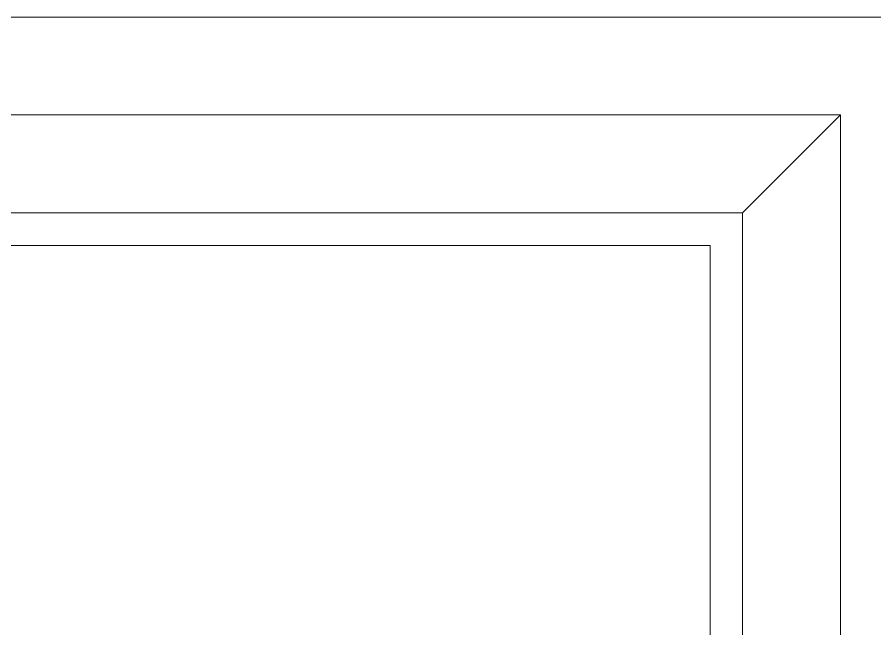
# Model space of a CAD drawing. Header units: millimetres. Extents: x 71641 to 191108, y -23091 to 29972.
# Drawn here: x 158797 to 158873.3, y -16646.5 to -16592.1 of the extents above; entities that cross this region are included whole.
import ezdxf

# ---------------------------------------------------------------- set-up
doc = ezdxf.new("R2010")
doc.units = ezdxf.units.MM
doc.layers.add('8', color=8, linetype='Continuous', lineweight=0)

msp = doc.modelspace()

# ---------------------------------------------------------------- linework, layer by layer
at = {"layer": '8'}
for p, q in [((158878.961, -16592.12), (158688.501, -16592.12)), ((158870.264, -16600.817), (158697.198, -16600.817)), ((158870.264, -16600.817), (158861.567, -16609.514)), ((158870.264, -16773.503), (158870.264, -16600.817)), ((158861.567, -16609.514), (158705.895, -16609.514)), ((158861.567, -16764.806), (158861.567, -16609.514)), ((158858.668, -16612.413), (158708.794, -16612.413)), ((158858.668, -16761.907), (158858.668, -16612.413))]:
    msp.add_line(p, q, dxfattribs=at)

doc.saveas('drawing.dxf')
